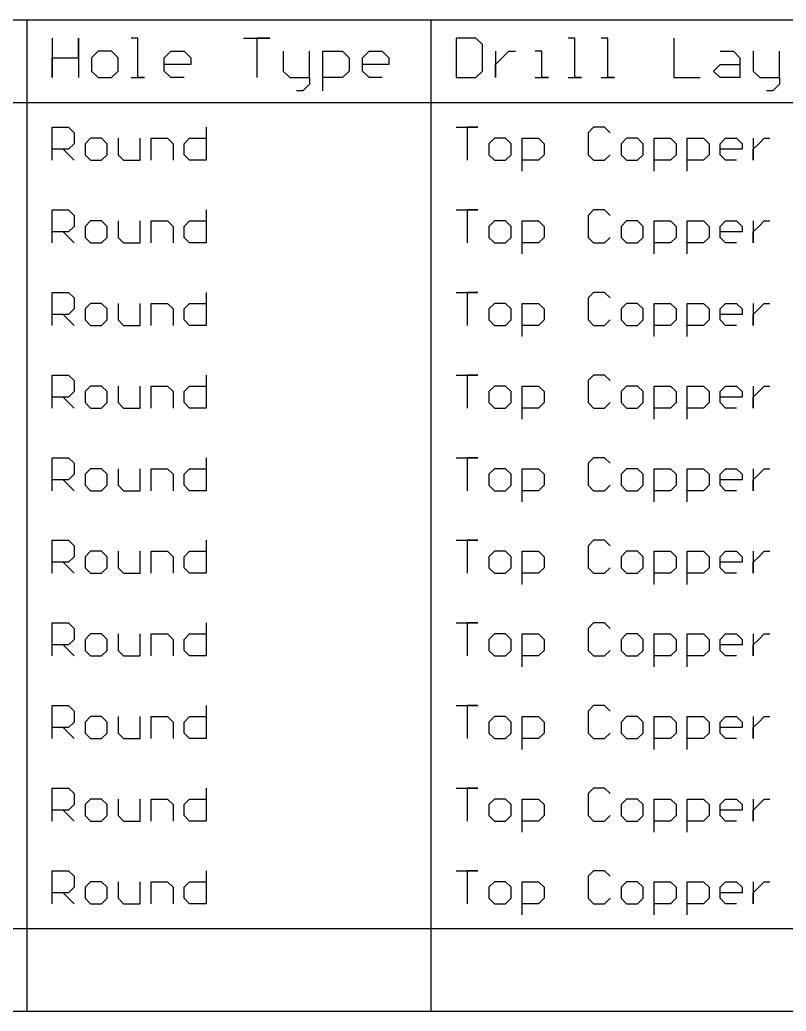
# Model space of a CAD drawing. Header units: millimetres. Extents: x 7.3 to 18.4, y 2.4 to 9.4.
# Drawn here: x 10.105 to 11.497, y 7.647 to 9.447 of the extents above; entities that cross this region are included whole.
import ezdxf

# ---------------------------------------------------------------- set-up
doc = ezdxf.new("R2010")
doc.units = ezdxf.units.MM
doc.header["$MEASUREMENT"] = 0
doc.layers.add('DrillDrawing', color=1, linetype='Continuous')

msp = doc.modelspace()

# ---------------------------------------------------------------- linework, layer by layer
at = {"layer": 'DrillDrawing'}
for p, q in [((7.3225, 9.4475), (18.3834, 9.4475)), ((10.1188, 7.6475), (10.1188, 9.4475)), ((10.8526, 7.6475), (10.8526, 9.4475)), ((10.1638, 9.4145), (10.1638, 9.3425)), ((10.2117, 9.3785), (10.2117, 9.4145)), ((10.2117, 9.4145), (10.2117, 9.3425)), ((10.3197, 9.4145), (10.3077, 9.4145)), ((10.3197, 9.3425), (10.3197, 9.4145)), ((10.5116, 9.4145), (10.5596, 9.4145)), ((10.5596, 9.4145), (10.5356, 9.4145)), ((10.5356, 9.4145), (10.5356, 9.3425)), ((10.8976, 9.4145), (10.8976, 9.3425)), ((10.9336, 9.4145), (10.8976, 9.4145)), ((10.9455, 9.4025), (10.9336, 9.4145)), ((11.1135, 9.4145), (11.1015, 9.4145)), ((11.1135, 9.3425), (11.1135, 9.4145)), ((11.1735, 9.4145), (11.1615, 9.4145)), ((11.1735, 9.3425), (11.1735, 9.4145)), ((11.2934, 9.4145), (11.2934, 9.3425)), ((10.9455, 9.3545), (10.9455, 9.4025)), ((10.1638, 9.3425), (10.1638, 9.3785)), ((10.1638, 9.3785), (10.2117, 9.3785)), ((10.2477, 9.3905), (10.2357, 9.3785)), ((10.2357, 9.3785), (10.2357, 9.3545)), ((10.2717, 9.3905), (10.2477, 9.3905)), ((10.2837, 9.3785), (10.2717, 9.3905)), ((10.2837, 9.3545), (10.2837, 9.3785)), ((10.3677, 9.3785), (10.3797, 9.3905)), ((10.3677, 9.3545), (10.3677, 9.3785)), ((10.3797, 9.3905), (10.4037, 9.3905)), ((10.4037, 9.3905), (10.4157, 9.3785)), ((10.4157, 9.3785), (10.4157, 9.3665)), ((10.5836, 9.3905), (10.5836, 9.3545)), ((10.6316, 9.3425), (10.6316, 9.3905)), ((10.6556, 9.3185), (10.6556, 9.3905)), ((10.6556, 9.3905), (10.6916, 9.3905)), ((10.6916, 9.3905), (10.7036, 9.3785)), ((10.7036, 9.3785), (10.7036, 9.3545)), ((10.7276, 9.3785), (10.7396, 9.3905)), ((10.7276, 9.3545), (10.7276, 9.3785)), ((10.7396, 9.3905), (10.7636, 9.3905)), ((10.7636, 9.3905), (10.7756, 9.3785)), ((10.7756, 9.3785), (10.7756, 9.3665)), ((10.9695, 9.3905), (10.9695, 9.3425)), ((10.9695, 9.3665), (10.9815, 9.3785)), ((10.9815, 9.3785), (10.9935, 9.3905)), ((10.9935, 9.3905), (11.0055, 9.3905)), ((11.0535, 9.3905), (11.0415, 9.3905)), ((11.0535, 9.3425), (11.0535, 9.3905)), ((11.3774, 9.3905), (11.4014, 9.3905)), ((11.4014, 9.3905), (11.4134, 9.3785)), ((11.4134, 9.3785), (11.4134, 9.3425)), ((11.4374, 9.3905), (11.4374, 9.3545)), ((11.4854, 9.3425), (11.4854, 9.3905)), ((10.4157, 9.3665), (10.3677, 9.3665)), ((10.7756, 9.3665), (10.7276, 9.3665)), ((10.9695, 9.3425), (10.9695, 9.3665)), ((11.3654, 9.3545), (11.3774, 9.3665)), ((11.3774, 9.3665), (11.4134, 9.3665)), ((10.2357, 9.3545), (10.2477, 9.3425)), ((10.2477, 9.3425), (10.2717, 9.3425)), ((10.2717, 9.3425), (10.2837, 9.3545)), ((10.3077, 9.3425), (10.3317, 9.3425)), ((10.3317, 9.3425), (10.3197, 9.3425)), ((10.3797, 9.3425), (10.3677, 9.3545)), ((10.4037, 9.3425), (10.3797, 9.3425)), ((10.5836, 9.3545), (10.5956, 9.3425)), ((10.5956, 9.3425), (10.6316, 9.3425)), ((10.6316, 9.3425), (10.6316, 9.3305)), ((10.6916, 9.3425), (10.6556, 9.3425)), ((10.7036, 9.3545), (10.6916, 9.3425)), ((10.7396, 9.3425), (10.7276, 9.3545)), ((10.7636, 9.3425), (10.7396, 9.3425)), ((10.8976, 9.3425), (10.9336, 9.3425)), ((10.9336, 9.3425), (10.9455, 9.3545)), ((11.0415, 9.3425), (11.0655, 9.3425)), ((11.0655, 9.3425), (11.0535, 9.3425)), ((11.1015, 9.3425), (11.1255, 9.3425)), ((11.1255, 9.3425), (11.1135, 9.3425)), ((11.1615, 9.3425), (11.1855, 9.3425)), ((11.1855, 9.3425), (11.1735, 9.3425)), ((11.2934, 9.3425), (11.3414, 9.3425)), ((11.3774, 9.3425), (11.3654, 9.3545)), ((11.4134, 9.3425), (11.3774, 9.3425)), ((11.4374, 9.3545), (11.4494, 9.3425)), ((11.4494, 9.3425), (11.4854, 9.3425)), ((11.4854, 9.3425), (11.4854, 9.3305)), ((10.6316, 9.3305), (10.6196, 9.3185)), ((11.4854, 9.3305), (11.4734, 9.3185)), ((10.6196, 9.3185), (10.6076, 9.3185)), ((11.4734, 9.3185), (11.4614, 9.3185)), ((7.3225, 9.2975), (18.3834, 9.2975)), ((10.1638, 9.1925), (10.1638, 9.2525)), ((10.1638, 9.2525), (10.1937, 9.2525)), ((10.1937, 9.2525), (10.2037, 9.2425)), ((10.4437, 9.2525), (10.4437, 9.1925)), ((10.8976, 9.2525), (10.9375, 9.2525)), ((10.9375, 9.2525), (10.9176, 9.2525)), ((10.9176, 9.2525), (10.9176, 9.1925)), ((11.1475, 9.2525), (11.1375, 9.2425)), ((11.1675, 9.2525), (11.1475, 9.2525)), ((11.1775, 9.2425), (11.1675, 9.2525)), ((10.2037, 9.2425), (10.2037, 9.2225)), ((11.1375, 9.2425), (11.1375, 9.2025)), ((10.2037, 9.2225), (10.1937, 9.2125)), ((10.2337, 9.2325), (10.2237, 9.2225)), ((10.2237, 9.2225), (10.2237, 9.2025)), ((10.2537, 9.2325), (10.2337, 9.2325)), ((10.2637, 9.2225), (10.2537, 9.2325)), ((10.2637, 9.2025), (10.2637, 9.2225)), ((10.2837, 9.2325), (10.2837, 9.2025)), ((10.3237, 9.1925), (10.3237, 9.2325)), ((10.3437, 9.1925), (10.3437, 9.2325)), ((10.3437, 9.2325), (10.3737, 9.2325)), ((10.3737, 9.2325), (10.3837, 9.2225)), ((10.3837, 9.2225), (10.3837, 9.1925)), ((10.4037, 9.2225), (10.4137, 9.2325)), ((10.4037, 9.2025), (10.4037, 9.2225)), ((10.4137, 9.2325), (10.4437, 9.2325)), ((10.9675, 9.2325), (10.9575, 9.2225)), ((10.9575, 9.2225), (10.9575, 9.2025)), ((10.9875, 9.2325), (10.9675, 9.2325)), ((10.9975, 9.2225), (10.9875, 9.2325)), ((10.9975, 9.2025), (10.9975, 9.2225)), ((11.0175, 9.1725), (11.0175, 9.2325)), ((11.0175, 9.2325), (11.0475, 9.2325)), ((11.0475, 9.2325), (11.0575, 9.2225)), ((11.0575, 9.2225), (11.0575, 9.2025)), ((11.2075, 9.2325), (11.1975, 9.2225)), ((11.1975, 9.2225), (11.1975, 9.2025)), ((11.2275, 9.2325), (11.2075, 9.2325)), ((11.2375, 9.2225), (11.2275, 9.2325)), ((11.2375, 9.2025), (11.2375, 9.2225)), ((11.2574, 9.1725), (11.2574, 9.2325)), ((11.2574, 9.2325), (11.2874, 9.2325)), ((11.2874, 9.2325), (11.2974, 9.2225)), ((11.2974, 9.2225), (11.2974, 9.2025)), ((11.3174, 9.1725), (11.3174, 9.2325)), ((11.3174, 9.2325), (11.3474, 9.2325)), ((11.3474, 9.2325), (11.3574, 9.2225)), ((11.3574, 9.2225), (11.3574, 9.2025)), ((11.3774, 9.2225), (11.3874, 9.2325)), ((11.3774, 9.2025), (11.3774, 9.2225)), ((11.3874, 9.2325), (11.4074, 9.2325)), ((11.4074, 9.2325), (11.4174, 9.2225)), ((11.4174, 9.2225), (11.4174, 9.2125)), ((11.4374, 9.2325), (11.4374, 9.1925)), ((11.4374, 9.2125), (11.4474, 9.2225)), ((11.4474, 9.2225), (11.4574, 9.2325)), ((11.4574, 9.2325), (11.4674, 9.2325)), ((10.1937, 9.2125), (10.1638, 9.2125)), ((10.1838, 9.2125), (10.2037, 9.1925)), ((10.2237, 9.2025), (10.2337, 9.1925)), ((10.2537, 9.1925), (10.2637, 9.2025)), ((10.2837, 9.2025), (10.2937, 9.1925)), ((10.4137, 9.1925), (10.4037, 9.2025)), ((10.9575, 9.2025), (10.9675, 9.1925)), ((10.9875, 9.1925), (10.9975, 9.2025)), ((11.0575, 9.2025), (11.0475, 9.1925)), ((11.1375, 9.2025), (11.1475, 9.1925)), ((11.1675, 9.1925), (11.1775, 9.2025)), ((11.1975, 9.2025), (11.2075, 9.1925)), ((11.2275, 9.1925), (11.2375, 9.2025)), ((11.2974, 9.2025), (11.2874, 9.1925)), ((11.3574, 9.2025), (11.3474, 9.1925)), ((11.4174, 9.2125), (11.3774, 9.2125)), ((11.3874, 9.1925), (11.3774, 9.2025)), ((11.4374, 9.1925), (11.4374, 9.2125)), ((10.2337, 9.1925), (10.2537, 9.1925)), ((10.2937, 9.1925), (10.3237, 9.1925)), ((10.4437, 9.1925), (10.4137, 9.1925)), ((10.9675, 9.1925), (10.9875, 9.1925)), ((11.0475, 9.1925), (11.0175, 9.1925)), ((11.1475, 9.1925), (11.1675, 9.1925)), ((11.2075, 9.1925), (11.2275, 9.1925)), ((11.2874, 9.1925), (11.2574, 9.1925)), ((11.3474, 9.1925), (11.3174, 9.1925)), ((11.4074, 9.1925), (11.3874, 9.1925)), ((10.1638, 9.0425), (10.1638, 9.1025)), ((10.1638, 9.1025), (10.1937, 9.1025)), ((10.1937, 9.1025), (10.2037, 9.0925)), ((10.2037, 9.0925), (10.2037, 9.0725)), ((10.4437, 9.1025), (10.4437, 9.0425)), ((10.8976, 9.1025), (10.9375, 9.1025)), ((10.9375, 9.1025), (10.9176, 9.1025)), ((10.9176, 9.1025), (10.9176, 9.0425)), ((11.1475, 9.1025), (11.1375, 9.0925)), ((11.1375, 9.0925), (11.1375, 9.0525)), ((11.1675, 9.1025), (11.1475, 9.1025)), ((11.1775, 9.0925), (11.1675, 9.1025)), ((10.2037, 9.0725), (10.1937, 9.0625)), ((10.2337, 9.0825), (10.2237, 9.0725)), ((10.2237, 9.0725), (10.2237, 9.0525)), ((10.2537, 9.0825), (10.2337, 9.0825)), ((10.2637, 9.0725), (10.2537, 9.0825)), ((10.2637, 9.0525), (10.2637, 9.0725)), ((10.2837, 9.0825), (10.2837, 9.0525)), ((10.3237, 9.0425), (10.3237, 9.0825)), ((10.3437, 9.0425), (10.3437, 9.0825)), ((10.3437, 9.0825), (10.3737, 9.0825)), ((10.3737, 9.0825), (10.3837, 9.0725)), ((10.3837, 9.0725), (10.3837, 9.0425)), ((10.4037, 9.0725), (10.4137, 9.0825)), ((10.4037, 9.0525), (10.4037, 9.0725)), ((10.4137, 9.0825), (10.4437, 9.0825)), ((10.9675, 9.0825), (10.9575, 9.0725)), ((10.9575, 9.0725), (10.9575, 9.0525)), ((10.9875, 9.0825), (10.9675, 9.0825)), ((10.9975, 9.0725), (10.9875, 9.0825)), ((10.9975, 9.0525), (10.9975, 9.0725)), ((11.0175, 9.0225), (11.0175, 9.0825)), ((11.0175, 9.0825), (11.0475, 9.0825)), ((11.0475, 9.0825), (11.0575, 9.0725)), ((11.0575, 9.0725), (11.0575, 9.0525)), ((11.2075, 9.0825), (11.1975, 9.0725)), ((11.1975, 9.0725), (11.1975, 9.0525)), ((11.2275, 9.0825), (11.2075, 9.0825)), ((11.2375, 9.0725), (11.2275, 9.0825)), ((11.2375, 9.0525), (11.2375, 9.0725)), ((11.2574, 9.0225), (11.2574, 9.0825)), ((11.2574, 9.0825), (11.2874, 9.0825)), ((11.2874, 9.0825), (11.2974, 9.0725)), ((11.2974, 9.0725), (11.2974, 9.0525)), ((11.3174, 9.0225), (11.3174, 9.0825)), ((11.3174, 9.0825), (11.3474, 9.0825)), ((11.3474, 9.0825), (11.3574, 9.0725)), ((11.3574, 9.0725), (11.3574, 9.0525)), ((11.3774, 9.0725), (11.3874, 9.0825)), ((11.3774, 9.0525), (11.3774, 9.0725)), ((11.3874, 9.0825), (11.4074, 9.0825)), ((11.4074, 9.0825), (11.4174, 9.0725)), ((11.4174, 9.0725), (11.4174, 9.0625)), ((11.4374, 9.0825), (11.4374, 9.0425)), ((11.4374, 9.0625), (11.4474, 9.0725)), ((11.4474, 9.0725), (11.4574, 9.0825)), ((11.4574, 9.0825), (11.4674, 9.0825)), ((10.1937, 9.0625), (10.1638, 9.0625)), ((10.1838, 9.0625), (10.2037, 9.0425)), ((11.4174, 9.0625), (11.3774, 9.0625)), ((11.4374, 9.0425), (11.4374, 9.0625)), ((10.2237, 9.0525), (10.2337, 9.0425)), ((10.2337, 9.0425), (10.2537, 9.0425)), ((10.2537, 9.0425), (10.2637, 9.0525)), ((10.2837, 9.0525), (10.2937, 9.0425)), ((10.2937, 9.0425), (10.3237, 9.0425)), ((10.4137, 9.0425), (10.4037, 9.0525)), ((10.4437, 9.0425), (10.4137, 9.0425)), ((10.9575, 9.0525), (10.9675, 9.0425)), ((10.9675, 9.0425), (10.9875, 9.0425)), ((10.9875, 9.0425), (10.9975, 9.0525)), ((11.0475, 9.0425), (11.0175, 9.0425)), ((11.0575, 9.0525), (11.0475, 9.0425)), ((11.1375, 9.0525), (11.1475, 9.0425)), ((11.1475, 9.0425), (11.1675, 9.0425)), ((11.1675, 9.0425), (11.1775, 9.0525)), ((11.1975, 9.0525), (11.2075, 9.0425)), ((11.2075, 9.0425), (11.2275, 9.0425)), ((11.2275, 9.0425), (11.2375, 9.0525)), ((11.2874, 9.0425), (11.2574, 9.0425)), ((11.2974, 9.0525), (11.2874, 9.0425)), ((11.3474, 9.0425), (11.3174, 9.0425)), ((11.3574, 9.0525), (11.3474, 9.0425)), ((11.3874, 9.0425), (11.3774, 9.0525)), ((11.4074, 9.0425), (11.3874, 9.0425)), ((10.1638, 8.8925), (10.1638, 8.9525)), ((10.1638, 8.9525), (10.1937, 8.9525)), ((10.1937, 8.9525), (10.2037, 8.9425)), ((10.4437, 8.9525), (10.4437, 8.8925)), ((10.8976, 8.9525), (10.9375, 8.9525)), ((10.9375, 8.9525), (10.9176, 8.9525)), ((10.9176, 8.9525), (10.9176, 8.8925)), ((11.1475, 8.9525), (11.1375, 8.9425)), ((11.1675, 8.9525), (11.1475, 8.9525)), ((11.1775, 8.9425), (11.1675, 8.9525)), ((10.2037, 8.9425), (10.2037, 8.9225)), ((10.2337, 8.9325), (10.2237, 8.9225)), ((10.2537, 8.9325), (10.2337, 8.9325)), ((10.2637, 8.9225), (10.2537, 8.9325)), ((10.2837, 8.9325), (10.2837, 8.9025)), ((10.3237, 8.8925), (10.3237, 8.9325)), ((10.3437, 8.8925), (10.3437, 8.9325)), ((10.3437, 8.9325), (10.3737, 8.9325)), ((10.3737, 8.9325), (10.3837, 8.9225)), ((10.4037, 8.9225), (10.4137, 8.9325)), ((10.4137, 8.9325), (10.4437, 8.9325)), ((10.9675, 8.9325), (10.9575, 8.9225)), ((10.9875, 8.9325), (10.9675, 8.9325)), ((10.9975, 8.9225), (10.9875, 8.9325)), ((11.0175, 8.8725), (11.0175, 8.9325)), ((11.0175, 8.9325), (11.0475, 8.9325)), ((11.0475, 8.9325), (11.0575, 8.9225)), ((11.1375, 8.9425), (11.1375, 8.9025)), ((11.2075, 8.9325), (11.1975, 8.9225)), ((11.2275, 8.9325), (11.2075, 8.9325)), ((11.2375, 8.9225), (11.2275, 8.9325)), ((11.2574, 8.8725), (11.2574, 8.9325)), ((11.2574, 8.9325), (11.2874, 8.9325)), ((11.2874, 8.9325), (11.2974, 8.9225)), ((11.3174, 8.8725), (11.3174, 8.9325)), ((11.3174, 8.9325), (11.3474, 8.9325)), ((11.3474, 8.9325), (11.3574, 8.9225)), ((11.3774, 8.9225), (11.3874, 8.9325)), ((11.3874, 8.9325), (11.4074, 8.9325)), ((11.4074, 8.9325), (11.4174, 8.9225)), ((11.4374, 8.9325), (11.4374, 8.8925)), ((11.4474, 8.9225), (11.4574, 8.9325)), ((11.4574, 8.9325), (11.4674, 8.9325)), ((10.1937, 8.9125), (10.1638, 8.9125)), ((10.1838, 8.9125), (10.2037, 8.8925)), ((10.2037, 8.9225), (10.1937, 8.9125)), ((10.2237, 8.9225), (10.2237, 8.9025)), ((10.2637, 8.9025), (10.2637, 8.9225)), ((10.3837, 8.9225), (10.3837, 8.8925)), ((10.4037, 8.9025), (10.4037, 8.9225)), ((10.9575, 8.9225), (10.9575, 8.9025)), ((10.9975, 8.9025), (10.9975, 8.9225)), ((11.0575, 8.9225), (11.0575, 8.9025)), ((11.1975, 8.9225), (11.1975, 8.9025)), ((11.2375, 8.9025), (11.2375, 8.9225)), ((11.2974, 8.9225), (11.2974, 8.9025)), ((11.3574, 8.9225), (11.3574, 8.9025)), ((11.3774, 8.9025), (11.3774, 8.9225)), ((11.4174, 8.9125), (11.3774, 8.9125)), ((11.4174, 8.9225), (11.4174, 8.9125)), ((11.4374, 8.9125), (11.4474, 8.9225)), ((11.4374, 8.8925), (11.4374, 8.9125)), ((10.2237, 8.9025), (10.2337, 8.8925)), ((10.2337, 8.8925), (10.2537, 8.8925)), ((10.2537, 8.8925), (10.2637, 8.9025)), ((10.2837, 8.9025), (10.2937, 8.8925)), ((10.2937, 8.8925), (10.3237, 8.8925)), ((10.4137, 8.8925), (10.4037, 8.9025)), ((10.4437, 8.8925), (10.4137, 8.8925)), ((10.9575, 8.9025), (10.9675, 8.8925)), ((10.9675, 8.8925), (10.9875, 8.8925)), ((10.9875, 8.8925), (10.9975, 8.9025)), ((11.0475, 8.8925), (11.0175, 8.8925)), ((11.0575, 8.9025), (11.0475, 8.8925)), ((11.1375, 8.9025), (11.1475, 8.8925)), ((11.1475, 8.8925), (11.1675, 8.8925)), ((11.1675, 8.8925), (11.1775, 8.9025)), ((11.1975, 8.9025), (11.2075, 8.8925)), ((11.2075, 8.8925), (11.2275, 8.8925)), ((11.2275, 8.8925), (11.2375, 8.9025)), ((11.2874, 8.8925), (11.2574, 8.8925)), ((11.2974, 8.9025), (11.2874, 8.8925)), ((11.3474, 8.8925), (11.3174, 8.8925)), ((11.3574, 8.9025), (11.3474, 8.8925)), ((11.3874, 8.8925), (11.3774, 8.9025)), ((11.4074, 8.8925), (11.3874, 8.8925)), ((10.1638, 8.7425), (10.1638, 8.8025)), ((10.1638, 8.8025), (10.1937, 8.8025)), ((10.1937, 8.8025), (10.2037, 8.7925)), ((10.4437, 8.8025), (10.4437, 8.7425)), ((10.8976, 8.8025), (10.9375, 8.8025)), ((10.9375, 8.8025), (10.9176, 8.8025)), ((10.9176, 8.8025), (10.9176, 8.7425)), ((11.1475, 8.8025), (11.1375, 8.7925)), ((11.1675, 8.8025), (11.1475, 8.8025)), ((11.1775, 8.7925), (11.1675, 8.8025)), ((10.2037, 8.7925), (10.2037, 8.7725)), ((11.1375, 8.7925), (11.1375, 8.7525)), ((10.2037, 8.7725), (10.1937, 8.7625)), ((10.2337, 8.7825), (10.2237, 8.7725)), ((10.2237, 8.7725), (10.2237, 8.7525)), ((10.2537, 8.7825), (10.2337, 8.7825)), ((10.2637, 8.7725), (10.2537, 8.7825)), ((10.2637, 8.7525), (10.2637, 8.7725)), ((10.2837, 8.7825), (10.2837, 8.7525)), ((10.3237, 8.7425), (10.3237, 8.7825)), ((10.3437, 8.7425), (10.3437, 8.7825)), ((10.3437, 8.7825), (10.3737, 8.7825)), ((10.3737, 8.7825), (10.3837, 8.7725)), ((10.3837, 8.7725), (10.3837, 8.7425)), ((10.4037, 8.7725), (10.4137, 8.7825)), ((10.4037, 8.7525), (10.4037, 8.7725)), ((10.4137, 8.7825), (10.4437, 8.7825)), ((10.9675, 8.7825), (10.9575, 8.7725)), ((10.9575, 8.7725), (10.9575, 8.7525)), ((10.9875, 8.7825), (10.9675, 8.7825)), ((10.9975, 8.7725), (10.9875, 8.7825)), ((10.9975, 8.7525), (10.9975, 8.7725)), ((11.0175, 8.7225), (11.0175, 8.7825)), ((11.0175, 8.7825), (11.0475, 8.7825)), ((11.0475, 8.7825), (11.0575, 8.7725)), ((11.0575, 8.7725), (11.0575, 8.7525)), ((11.2075, 8.7825), (11.1975, 8.7725)), ((11.1975, 8.7725), (11.1975, 8.7525)), ((11.2275, 8.7825), (11.2075, 8.7825)), ((11.2375, 8.7725), (11.2275, 8.7825)), ((11.2375, 8.7525), (11.2375, 8.7725)), ((11.2574, 8.7225), (11.2574, 8.7825)), ((11.2574, 8.7825), (11.2874, 8.7825)), ((11.2874, 8.7825), (11.2974, 8.7725)), ((11.2974, 8.7725), (11.2974, 8.7525)), ((11.3174, 8.7225), (11.3174, 8.7825)), ((11.3174, 8.7825), (11.3474, 8.7825)), ((11.3474, 8.7825), (11.3574, 8.7725)), ((11.3574, 8.7725), (11.3574, 8.7525)), ((11.3774, 8.7725), (11.3874, 8.7825)), ((11.3774, 8.7525), (11.3774, 8.7725)), ((11.3874, 8.7825), (11.4074, 8.7825)), ((11.4074, 8.7825), (11.4174, 8.7725)), ((11.4174, 8.7725), (11.4174, 8.7625)), ((11.4374, 8.7825), (11.4374, 8.7425)), ((11.4374, 8.7625), (11.4474, 8.7725)), ((11.4474, 8.7725), (11.4574, 8.7825)), ((11.4574, 8.7825), (11.4674, 8.7825)), ((10.1937, 8.7625), (10.1638, 8.7625)), ((10.1838, 8.7625), (10.2037, 8.7425)), ((10.2237, 8.7525), (10.2337, 8.7425)), ((10.2537, 8.7425), (10.2637, 8.7525)), ((10.2837, 8.7525), (10.2937, 8.7425)), ((10.4137, 8.7425), (10.4037, 8.7525)), ((10.9575, 8.7525), (10.9675, 8.7425)), ((10.9875, 8.7425), (10.9975, 8.7525)), ((11.0575, 8.7525), (11.0475, 8.7425)), ((11.1375, 8.7525), (11.1475, 8.7425)), ((11.1675, 8.7425), (11.1775, 8.7525)), ((11.1975, 8.7525), (11.2075, 8.7425)), ((11.2275, 8.7425), (11.2375, 8.7525)), ((11.2974, 8.7525), (11.2874, 8.7425)), ((11.3574, 8.7525), (11.3474, 8.7425)), ((11.4174, 8.7625), (11.3774, 8.7625)), ((11.3874, 8.7425), (11.3774, 8.7525)), ((11.4374, 8.7425), (11.4374, 8.7625)), ((10.2337, 8.7425), (10.2537, 8.7425)), ((10.2937, 8.7425), (10.3237, 8.7425)), ((10.4437, 8.7425), (10.4137, 8.7425)), ((10.9675, 8.7425), (10.9875, 8.7425)), ((11.0475, 8.7425), (11.0175, 8.7425)), ((11.1475, 8.7425), (11.1675, 8.7425)), ((11.2075, 8.7425), (11.2275, 8.7425)), ((11.2874, 8.7425), (11.2574, 8.7425)), ((11.3474, 8.7425), (11.3174, 8.7425)), ((11.4074, 8.7425), (11.3874, 8.7425)), ((10.1638, 8.5925), (10.1638, 8.6525)), ((10.1638, 8.6525), (10.1937, 8.6525)), ((10.1937, 8.6525), (10.2037, 8.6425)), ((10.2037, 8.6425), (10.2037, 8.6225)), ((10.4437, 8.6525), (10.4437, 8.5925)), ((10.8976, 8.6525), (10.9375, 8.6525)), ((10.9375, 8.6525), (10.9176, 8.6525)), ((10.9176, 8.6525), (10.9176, 8.5925)), ((11.1475, 8.6525), (11.1375, 8.6425)), ((11.1375, 8.6425), (11.1375, 8.6025)), ((11.1675, 8.6525), (11.1475, 8.6525)), ((11.1775, 8.6425), (11.1675, 8.6525)), ((10.2037, 8.6225), (10.1937, 8.6125)), ((10.2337, 8.6325), (10.2237, 8.6225)), ((10.2237, 8.6225), (10.2237, 8.6025)), ((10.2537, 8.6325), (10.2337, 8.6325)), ((10.2637, 8.6225), (10.2537, 8.6325)), ((10.2637, 8.6025), (10.2637, 8.6225)), ((10.2837, 8.6325), (10.2837, 8.6025)), ((10.3237, 8.5925), (10.3237, 8.6325)), ((10.3437, 8.5925), (10.3437, 8.6325)), ((10.3437, 8.6325), (10.3737, 8.6325)), ((10.3737, 8.6325), (10.3837, 8.6225)), ((10.3837, 8.6225), (10.3837, 8.5925)), ((10.4037, 8.6225), (10.4137, 8.6325)), ((10.4037, 8.6025), (10.4037, 8.6225)), ((10.4137, 8.6325), (10.4437, 8.6325)), ((10.9675, 8.6325), (10.9575, 8.6225)), ((10.9575, 8.6225), (10.9575, 8.6025)), ((10.9875, 8.6325), (10.9675, 8.6325)), ((10.9975, 8.6225), (10.9875, 8.6325)), ((10.9975, 8.6025), (10.9975, 8.6225)), ((11.0175, 8.5725), (11.0175, 8.6325)), ((11.0175, 8.6325), (11.0475, 8.6325)), ((11.0475, 8.6325), (11.0575, 8.6225)), ((11.0575, 8.6225), (11.0575, 8.6025)), ((11.2075, 8.6325), (11.1975, 8.6225)), ((11.1975, 8.6225), (11.1975, 8.6025)), ((11.2275, 8.6325), (11.2075, 8.6325)), ((11.2375, 8.6225), (11.2275, 8.6325)), ((11.2375, 8.6025), (11.2375, 8.6225)), ((11.2574, 8.5725), (11.2574, 8.6325)), ((11.2574, 8.6325), (11.2874, 8.6325)), ((11.2874, 8.6325), (11.2974, 8.6225)), ((11.2974, 8.6225), (11.2974, 8.6025)), ((11.3174, 8.5725), (11.3174, 8.6325)), ((11.3174, 8.6325), (11.3474, 8.6325)), ((11.3474, 8.6325), (11.3574, 8.6225)), ((11.3574, 8.6225), (11.3574, 8.6025)), ((11.3774, 8.6225), (11.3874, 8.6325)), ((11.3774, 8.6025), (11.3774, 8.6225)), ((11.3874, 8.6325), (11.4074, 8.6325)), ((11.4074, 8.6325), (11.4174, 8.6225)), ((11.4174, 8.6225), (11.4174, 8.6125)), ((11.4374, 8.6325), (11.4374, 8.5925)), ((11.4374, 8.6125), (11.4474, 8.6225)), ((11.4474, 8.6225), (11.4574, 8.6325)), ((11.4574, 8.6325), (11.4674, 8.6325)), ((10.1937, 8.6125), (10.1638, 8.6125)), ((10.1838, 8.6125), (10.2037, 8.5925)), ((11.4174, 8.6125), (11.3774, 8.6125)), ((11.4374, 8.5925), (11.4374, 8.6125)), ((10.2237, 8.6025), (10.2337, 8.5925)), ((10.2337, 8.5925), (10.2537, 8.5925)), ((10.2537, 8.5925), (10.2637, 8.6025)), ((10.2837, 8.6025), (10.2937, 8.5925)), ((10.2937, 8.5925), (10.3237, 8.5925)), ((10.4137, 8.5925), (10.4037, 8.6025)), ((10.4437, 8.5925), (10.4137, 8.5925)), ((10.9575, 8.6025), (10.9675, 8.5925)), ((10.9675, 8.5925), (10.9875, 8.5925)), ((10.9875, 8.5925), (10.9975, 8.6025)), ((11.0475, 8.5925), (11.0175, 8.5925)), ((11.0575, 8.6025), (11.0475, 8.5925)), ((11.1375, 8.6025), (11.1475, 8.5925)), ((11.1475, 8.5925), (11.1675, 8.5925)), ((11.1675, 8.5925), (11.1775, 8.6025)), ((11.1975, 8.6025), (11.2075, 8.5925)), ((11.2075, 8.5925), (11.2275, 8.5925)), ((11.2275, 8.5925), (11.2375, 8.6025)), ((11.2874, 8.5925), (11.2574, 8.5925)), ((11.2974, 8.6025), (11.2874, 8.5925)), ((11.3474, 8.5925), (11.3174, 8.5925)), ((11.3574, 8.6025), (11.3474, 8.5925)), ((11.3874, 8.5925), (11.3774, 8.6025)), ((11.4074, 8.5925), (11.3874, 8.5925)), ((10.1638, 8.4425), (10.1638, 8.5025)), ((10.1638, 8.5025), (10.1937, 8.5025)), ((10.1937, 8.5025), (10.2037, 8.4925)), ((10.4437, 8.5025), (10.4437, 8.4425)), ((10.8976, 8.5025), (10.9375, 8.5025)), ((10.9375, 8.5025), (10.9176, 8.5025)), ((10.9176, 8.5025), (10.9176, 8.4425)), ((11.1475, 8.5025), (11.1375, 8.4925)), ((11.1675, 8.5025), (11.1475, 8.5025)), ((11.1775, 8.4925), (11.1675, 8.5025)), ((10.2037, 8.4925), (10.2037, 8.4725)), ((10.2337, 8.4825), (10.2237, 8.4725)), ((10.2537, 8.4825), (10.2337, 8.4825)), ((10.2637, 8.4725), (10.2537, 8.4825)), ((10.2837, 8.4825), (10.2837, 8.4525)), ((10.3237, 8.4425), (10.3237, 8.4825)), ((10.3437, 8.4425), (10.3437, 8.4825)), ((10.3437, 8.4825), (10.3737, 8.4825)), ((10.3737, 8.4825), (10.3837, 8.4725)), ((10.4037, 8.4725), (10.4137, 8.4825)), ((10.4137, 8.4825), (10.4437, 8.4825)), ((10.9675, 8.4825), (10.9575, 8.4725)), ((10.9875, 8.4825), (10.9675, 8.4825)), ((10.9975, 8.4725), (10.9875, 8.4825)), ((11.0175, 8.4225), (11.0175, 8.4825)), ((11.0175, 8.4825), (11.0475, 8.4825)), ((11.0475, 8.4825), (11.0575, 8.4725)), ((11.1375, 8.4925), (11.1375, 8.4525)), ((11.2075, 8.4825), (11.1975, 8.4725)), ((11.2275, 8.4825), (11.2075, 8.4825)), ((11.2375, 8.4725), (11.2275, 8.4825)), ((11.2574, 8.4225), (11.2574, 8.4825)), ((11.2574, 8.4825), (11.2874, 8.4825)), ((11.2874, 8.4825), (11.2974, 8.4725)), ((11.3174, 8.4225), (11.3174, 8.4825)), ((11.3174, 8.4825), (11.3474, 8.4825)), ((11.3474, 8.4825), (11.3574, 8.4725)), ((11.3774, 8.4725), (11.3874, 8.4825)), ((11.3874, 8.4825), (11.4074, 8.4825)), ((11.4074, 8.4825), (11.4174, 8.4725)), ((11.4374, 8.4825), (11.4374, 8.4425)), ((11.4474, 8.4725), (11.4574, 8.4825)), ((11.4574, 8.4825), (11.4674, 8.4825)), ((10.1937, 8.4625), (10.1638, 8.4625)), ((10.1838, 8.4625), (10.2037, 8.4425)), ((10.2037, 8.4725), (10.1937, 8.4625)), ((10.2237, 8.4725), (10.2237, 8.4525)), ((10.2637, 8.4525), (10.2637, 8.4725)), ((10.3837, 8.4725), (10.3837, 8.4425)), ((10.4037, 8.4525), (10.4037, 8.4725)), ((10.9575, 8.4725), (10.9575, 8.4525)), ((10.9975, 8.4525), (10.9975, 8.4725)), ((11.0575, 8.4725), (11.0575, 8.4525)), ((11.1975, 8.4725), (11.1975, 8.4525)), ((11.2375, 8.4525), (11.2375, 8.4725)), ((11.2974, 8.4725), (11.2974, 8.4525)), ((11.3574, 8.4725), (11.3574, 8.4525)), ((11.3774, 8.4525), (11.3774, 8.4725)), ((11.4174, 8.4625), (11.3774, 8.4625)), ((11.4174, 8.4725), (11.4174, 8.4625)), ((11.4374, 8.4625), (11.4474, 8.4725)), ((11.4374, 8.4425), (11.4374, 8.4625)), ((10.2237, 8.4525), (10.2337, 8.4425)), ((10.2337, 8.4425), (10.2537, 8.4425)), ((10.2537, 8.4425), (10.2637, 8.4525)), ((10.2837, 8.4525), (10.2937, 8.4425)), ((10.2937, 8.4425), (10.3237, 8.4425)), ((10.4137, 8.4425), (10.4037, 8.4525)), ((10.4437, 8.4425), (10.4137, 8.4425)), ((10.9575, 8.4525), (10.9675, 8.4425)), ((10.9675, 8.4425), (10.9875, 8.4425)), ((10.9875, 8.4425), (10.9975, 8.4525)), ((11.0475, 8.4425), (11.0175, 8.4425)), ((11.0575, 8.4525), (11.0475, 8.4425)), ((11.1375, 8.4525), (11.1475, 8.4425)), ((11.1475, 8.4425), (11.1675, 8.4425)), ((11.1675, 8.4425), (11.1775, 8.4525)), ((11.1975, 8.4525), (11.2075, 8.4425)), ((11.2075, 8.4425), (11.2275, 8.4425)), ((11.2275, 8.4425), (11.2375, 8.4525)), ((11.2874, 8.4425), (11.2574, 8.4425)), ((11.2974, 8.4525), (11.2874, 8.4425)), ((11.3474, 8.4425), (11.3174, 8.4425)), ((11.3574, 8.4525), (11.3474, 8.4425)), ((11.3874, 8.4425), (11.3774, 8.4525)), ((11.4074, 8.4425), (11.3874, 8.4425)), ((10.1638, 8.2925), (10.1638, 8.3525)), ((10.1638, 8.3525), (10.1937, 8.3525)), ((10.1937, 8.3525), (10.2037, 8.3425)), ((10.4437, 8.3525), (10.4437, 8.2925)), ((10.8976, 8.3525), (10.9375, 8.3525)), ((10.9375, 8.3525), (10.9176, 8.3525)), ((10.9176, 8.3525), (10.9176, 8.2925)), ((11.1475, 8.3525), (11.1375, 8.3425)), ((11.1675, 8.3525), (11.1475, 8.3525)), ((11.1775, 8.3425), (11.1675, 8.3525)), ((10.2037, 8.3425), (10.2037, 8.3225)), ((11.1375, 8.3425), (11.1375, 8.3025)), ((10.2037, 8.3225), (10.1937, 8.3125)), ((10.2337, 8.3325), (10.2237, 8.3225)), ((10.2237, 8.3225), (10.2237, 8.3025)), ((10.2537, 8.3325), (10.2337, 8.3325)), ((10.2637, 8.3225), (10.2537, 8.3325)), ((10.2637, 8.3025), (10.2637, 8.3225)), ((10.2837, 8.3325), (10.2837, 8.3025)), ((10.3237, 8.2925), (10.3237, 8.3325)), ((10.3437, 8.2925), (10.3437, 8.3325)), ((10.3437, 8.3325), (10.3737, 8.3325)), ((10.3737, 8.3325), (10.3837, 8.3225)), ((10.3837, 8.3225), (10.3837, 8.2925)), ((10.4037, 8.3225), (10.4137, 8.3325)), ((10.4037, 8.3025), (10.4037, 8.3225)), ((10.4137, 8.3325), (10.4437, 8.3325)), ((10.9675, 8.3325), (10.9575, 8.3225)), ((10.9575, 8.3225), (10.9575, 8.3025)), ((10.9875, 8.3325), (10.9675, 8.3325)), ((10.9975, 8.3225), (10.9875, 8.3325)), ((10.9975, 8.3025), (10.9975, 8.3225)), ((11.0175, 8.2725), (11.0175, 8.3325)), ((11.0175, 8.3325), (11.0475, 8.3325)), ((11.0475, 8.3325), (11.0575, 8.3225)), ((11.0575, 8.3225), (11.0575, 8.3025)), ((11.2075, 8.3325), (11.1975, 8.3225)), ((11.1975, 8.3225), (11.1975, 8.3025)), ((11.2275, 8.3325), (11.2075, 8.3325)), ((11.2375, 8.3225), (11.2275, 8.3325)), ((11.2375, 8.3025), (11.2375, 8.3225)), ((11.2574, 8.2725), (11.2574, 8.3325)), ((11.2574, 8.3325), (11.2874, 8.3325)), ((11.2874, 8.3325), (11.2974, 8.3225)), ((11.2974, 8.3225), (11.2974, 8.3025)), ((11.3174, 8.2725), (11.3174, 8.3325)), ((11.3174, 8.3325), (11.3474, 8.3325)), ((11.3474, 8.3325), (11.3574, 8.3225)), ((11.3574, 8.3225), (11.3574, 8.3025)), ((11.3774, 8.3225), (11.3874, 8.3325)), ((11.3774, 8.3025), (11.3774, 8.3225)), ((11.3874, 8.3325), (11.4074, 8.3325)), ((11.4074, 8.3325), (11.4174, 8.3225)), ((11.4174, 8.3225), (11.4174, 8.3125)), ((11.4374, 8.3325), (11.4374, 8.2925)), ((11.4374, 8.3125), (11.4474, 8.3225)), ((11.4474, 8.3225), (11.4574, 8.3325)), ((11.4574, 8.3325), (11.4674, 8.3325)), ((10.1937, 8.3125), (10.1638, 8.3125)), ((10.1838, 8.3125), (10.2037, 8.2925)), ((10.2237, 8.3025), (10.2337, 8.2925)), ((10.2537, 8.2925), (10.2637, 8.3025)), ((10.2837, 8.3025), (10.2937, 8.2925)), ((10.4137, 8.2925), (10.4037, 8.3025)), ((10.9575, 8.3025), (10.9675, 8.2925)), ((10.9875, 8.2925), (10.9975, 8.3025)), ((11.0575, 8.3025), (11.0475, 8.2925)), ((11.1375, 8.3025), (11.1475, 8.2925)), ((11.1675, 8.2925), (11.1775, 8.3025)), ((11.1975, 8.3025), (11.2075, 8.2925)), ((11.2275, 8.2925), (11.2375, 8.3025)), ((11.2974, 8.3025), (11.2874, 8.2925)), ((11.3574, 8.3025), (11.3474, 8.2925)), ((11.4174, 8.3125), (11.3774, 8.3125)), ((11.3874, 8.2925), (11.3774, 8.3025)), ((11.4374, 8.2925), (11.4374, 8.3125)), ((10.2337, 8.2925), (10.2537, 8.2925)), ((10.2937, 8.2925), (10.3237, 8.2925)), ((10.4437, 8.2925), (10.4137, 8.2925)), ((10.9675, 8.2925), (10.9875, 8.2925)), ((11.0475, 8.2925), (11.0175, 8.2925)), ((11.1475, 8.2925), (11.1675, 8.2925)), ((11.2075, 8.2925), (11.2275, 8.2925)), ((11.2874, 8.2925), (11.2574, 8.2925)), ((11.3474, 8.2925), (11.3174, 8.2925)), ((11.4074, 8.2925), (11.3874, 8.2925)), ((10.1638, 8.1425), (10.1638, 8.2025)), ((10.1638, 8.2025), (10.1937, 8.2025)), ((10.1937, 8.2025), (10.2037, 8.1925)), ((10.2037, 8.1925), (10.2037, 8.1725)), ((10.4437, 8.2025), (10.4437, 8.1425)), ((10.8976, 8.2025), (10.9375, 8.2025)), ((10.9375, 8.2025), (10.9176, 8.2025)), ((10.9176, 8.2025), (10.9176, 8.1425)), ((11.1475, 8.2025), (11.1375, 8.1925)), ((11.1375, 8.1925), (11.1375, 8.1525)), ((11.1675, 8.2025), (11.1475, 8.2025)), ((11.1775, 8.1925), (11.1675, 8.2025)), ((10.2037, 8.1725), (10.1937, 8.1625)), ((10.2337, 8.1825), (10.2237, 8.1725)), ((10.2237, 8.1725), (10.2237, 8.1525)), ((10.2537, 8.1825), (10.2337, 8.1825)), ((10.2637, 8.1725), (10.2537, 8.1825)), ((10.2637, 8.1525), (10.2637, 8.1725)), ((10.2837, 8.1825), (10.2837, 8.1525)), ((10.3237, 8.1425), (10.3237, 8.1825)), ((10.3437, 8.1425), (10.3437, 8.1825)), ((10.3437, 8.1825), (10.3737, 8.1825)), ((10.3737, 8.1825), (10.3837, 8.1725)), ((10.3837, 8.1725), (10.3837, 8.1425)), ((10.4037, 8.1725), (10.4137, 8.1825)), ((10.4037, 8.1525), (10.4037, 8.1725)), ((10.4137, 8.1825), (10.4437, 8.1825)), ((10.9675, 8.1825), (10.9575, 8.1725)), ((10.9575, 8.1725), (10.9575, 8.1525)), ((10.9875, 8.1825), (10.9675, 8.1825)), ((10.9975, 8.1725), (10.9875, 8.1825)), ((10.9975, 8.1525), (10.9975, 8.1725)), ((11.0175, 8.1225), (11.0175, 8.1825)), ((11.0175, 8.1825), (11.0475, 8.1825)), ((11.0475, 8.1825), (11.0575, 8.1725)), ((11.0575, 8.1725), (11.0575, 8.1525)), ((11.2075, 8.1825), (11.1975, 8.1725)), ((11.1975, 8.1725), (11.1975, 8.1525)), ((11.2275, 8.1825), (11.2075, 8.1825)), ((11.2375, 8.1725), (11.2275, 8.1825)), ((11.2375, 8.1525), (11.2375, 8.1725)), ((11.2574, 8.1225), (11.2574, 8.1825)), ((11.2574, 8.1825), (11.2874, 8.1825)), ((11.2874, 8.1825), (11.2974, 8.1725)), ((11.2974, 8.1725), (11.2974, 8.1525)), ((11.3174, 8.1225), (11.3174, 8.1825)), ((11.3174, 8.1825), (11.3474, 8.1825)), ((11.3474, 8.1825), (11.3574, 8.1725)), ((11.3574, 8.1725), (11.3574, 8.1525)), ((11.3774, 8.1725), (11.3874, 8.1825)), ((11.3774, 8.1525), (11.3774, 8.1725)), ((11.3874, 8.1825), (11.4074, 8.1825)), ((11.4074, 8.1825), (11.4174, 8.1725)), ((11.4174, 8.1725), (11.4174, 8.1625)), ((11.4374, 8.1825), (11.4374, 8.1425)), ((11.4374, 8.1625), (11.4474, 8.1725)), ((11.4474, 8.1725), (11.4574, 8.1825)), ((11.4574, 8.1825), (11.4674, 8.1825)), ((10.1937, 8.1625), (10.1638, 8.1625)), ((10.1838, 8.1625), (10.2037, 8.1425)), ((11.4174, 8.1625), (11.3774, 8.1625)), ((11.4374, 8.1425), (11.4374, 8.1625)), ((10.2237, 8.1525), (10.2337, 8.1425)), ((10.2337, 8.1425), (10.2537, 8.1425)), ((10.2537, 8.1425), (10.2637, 8.1525)), ((10.2837, 8.1525), (10.2937, 8.1425)), ((10.2937, 8.1425), (10.3237, 8.1425)), ((10.4137, 8.1425), (10.4037, 8.1525)), ((10.4437, 8.1425), (10.4137, 8.1425)), ((10.9575, 8.1525), (10.9675, 8.1425)), ((10.9675, 8.1425), (10.9875, 8.1425)), ((10.9875, 8.1425), (10.9975, 8.1525)), ((11.0475, 8.1425), (11.0175, 8.1425)), ((11.0575, 8.1525), (11.0475, 8.1425)), ((11.1375, 8.1525), (11.1475, 8.1425)), ((11.1475, 8.1425), (11.1675, 8.1425)), ((11.1675, 8.1425), (11.1775, 8.1525)), ((11.1975, 8.1525), (11.2075, 8.1425)), ((11.2075, 8.1425), (11.2275, 8.1425)), ((11.2275, 8.1425), (11.2375, 8.1525)), ((11.2874, 8.1425), (11.2574, 8.1425)), ((11.2974, 8.1525), (11.2874, 8.1425)), ((11.3474, 8.1425), (11.3174, 8.1425)), ((11.3574, 8.1525), (11.3474, 8.1425)), ((11.3874, 8.1425), (11.3774, 8.1525)), ((11.4074, 8.1425), (11.3874, 8.1425)), ((10.1638, 7.9925), (10.1638, 8.0525)), ((10.1638, 8.0525), (10.1937, 8.0525)), ((10.1937, 8.0525), (10.2037, 8.0425)), ((10.4437, 8.0525), (10.4437, 7.9925)), ((10.8976, 8.0525), (10.9375, 8.0525)), ((10.9375, 8.0525), (10.9176, 8.0525)), ((10.9176, 8.0525), (10.9176, 7.9925)), ((11.1475, 8.0525), (11.1375, 8.0425)), ((11.1675, 8.0525), (11.1475, 8.0525)), ((11.1775, 8.0425), (11.1675, 8.0525)), ((10.2037, 8.0425), (10.2037, 8.0225)), ((10.2337, 8.0325), (10.2237, 8.0225)), ((10.2537, 8.0325), (10.2337, 8.0325)), ((10.2637, 8.0225), (10.2537, 8.0325)), ((10.2837, 8.0325), (10.2837, 8.0025)), ((10.3237, 7.9925), (10.3237, 8.0325)), ((10.3437, 7.9925), (10.3437, 8.0325)), ((10.3437, 8.0325), (10.3737, 8.0325)), ((10.3737, 8.0325), (10.3837, 8.0225)), ((10.4037, 8.0225), (10.4137, 8.0325)), ((10.4137, 8.0325), (10.4437, 8.0325)), ((10.9675, 8.0325), (10.9575, 8.0225)), ((10.9875, 8.0325), (10.9675, 8.0325)), ((10.9975, 8.0225), (10.9875, 8.0325)), ((11.0175, 7.9725), (11.0175, 8.0325)), ((11.0175, 8.0325), (11.0475, 8.0325)), ((11.0475, 8.0325), (11.0575, 8.0225)), ((11.1375, 8.0425), (11.1375, 8.0025)), ((11.2075, 8.0325), (11.1975, 8.0225)), ((11.2275, 8.0325), (11.2075, 8.0325)), ((11.2375, 8.0225), (11.2275, 8.0325)), ((11.2574, 7.9725), (11.2574, 8.0325)), ((11.2574, 8.0325), (11.2874, 8.0325)), ((11.2874, 8.0325), (11.2974, 8.0225)), ((11.3174, 7.9725), (11.3174, 8.0325)), ((11.3174, 8.0325), (11.3474, 8.0325)), ((11.3474, 8.0325), (11.3574, 8.0225)), ((11.3774, 8.0225), (11.3874, 8.0325)), ((11.3874, 8.0325), (11.4074, 8.0325)), ((11.4074, 8.0325), (11.4174, 8.0225)), ((11.4374, 8.0325), (11.4374, 7.9925)), ((11.4474, 8.0225), (11.4574, 8.0325)), ((11.4574, 8.0325), (11.4674, 8.0325)), ((10.1937, 8.0125), (10.1638, 8.0125)), ((10.1838, 8.0125), (10.2037, 7.9925)), ((10.2037, 8.0225), (10.1937, 8.0125)), ((10.2237, 8.0225), (10.2237, 8.0025)), ((10.2637, 8.0025), (10.2637, 8.0225)), ((10.3837, 8.0225), (10.3837, 7.9925)), ((10.4037, 8.0025), (10.4037, 8.0225)), ((10.9575, 8.0225), (10.9575, 8.0025)), ((10.9975, 8.0025), (10.9975, 8.0225)), ((11.0575, 8.0225), (11.0575, 8.0025)), ((11.1975, 8.0225), (11.1975, 8.0025)), ((11.2375, 8.0025), (11.2375, 8.0225)), ((11.2974, 8.0225), (11.2974, 8.0025)), ((11.3574, 8.0225), (11.3574, 8.0025)), ((11.3774, 8.0025), (11.3774, 8.0225)), ((11.4174, 8.0125), (11.3774, 8.0125)), ((11.4174, 8.0225), (11.4174, 8.0125)), ((11.4374, 8.0125), (11.4474, 8.0225)), ((11.4374, 7.9925), (11.4374, 8.0125)), ((10.2237, 8.0025), (10.2337, 7.9925)), ((10.2337, 7.9925), (10.2537, 7.9925)), ((10.2537, 7.9925), (10.2637, 8.0025)), ((10.2837, 8.0025), (10.2937, 7.9925)), ((10.2937, 7.9925), (10.3237, 7.9925)), ((10.4137, 7.9925), (10.4037, 8.0025)), ((10.4437, 7.9925), (10.4137, 7.9925)), ((10.9575, 8.0025), (10.9675, 7.9925)), ((10.9675, 7.9925), (10.9875, 7.9925)), ((10.9875, 7.9925), (10.9975, 8.0025)), ((11.0475, 7.9925), (11.0175, 7.9925)), ((11.0575, 8.0025), (11.0475, 7.9925)), ((11.1375, 8.0025), (11.1475, 7.9925)), ((11.1475, 7.9925), (11.1675, 7.9925)), ((11.1675, 7.9925), (11.1775, 8.0025)), ((11.1975, 8.0025), (11.2075, 7.9925)), ((11.2075, 7.9925), (11.2275, 7.9925)), ((11.2275, 7.9925), (11.2375, 8.0025)), ((11.2874, 7.9925), (11.2574, 7.9925)), ((11.2974, 8.0025), (11.2874, 7.9925)), ((11.3474, 7.9925), (11.3174, 7.9925)), ((11.3574, 8.0025), (11.3474, 7.9925)), ((11.3874, 7.9925), (11.3774, 8.0025)), ((11.4074, 7.9925), (11.3874, 7.9925)), ((10.1638, 7.8425), (10.1638, 7.9025)), ((10.1638, 7.9025), (10.1937, 7.9025)), ((10.1937, 7.9025), (10.2037, 7.8925)), ((10.4437, 7.9025), (10.4437, 7.8425)), ((10.8976, 7.9025), (10.9375, 7.9025)), ((10.9375, 7.9025), (10.9176, 7.9025)), ((10.9176, 7.9025), (10.9176, 7.8425)), ((11.1475, 7.9025), (11.1375, 7.8925)), ((11.1675, 7.9025), (11.1475, 7.9025)), ((11.1775, 7.8925), (11.1675, 7.9025)), ((10.2037, 7.8925), (10.2037, 7.8725)), ((11.1375, 7.8925), (11.1375, 7.8525)), ((10.2037, 7.8725), (10.1937, 7.8625)), ((10.2337, 7.8825), (10.2237, 7.8725)), ((10.2237, 7.8725), (10.2237, 7.8525)), ((10.2537, 7.8825), (10.2337, 7.8825)), ((10.2637, 7.8725), (10.2537, 7.8825)), ((10.2637, 7.8525), (10.2637, 7.8725)), ((10.2837, 7.8825), (10.2837, 7.8525)), ((10.3237, 7.8425), (10.3237, 7.8825)), ((10.3437, 7.8425), (10.3437, 7.8825)), ((10.3437, 7.8825), (10.3737, 7.8825)), ((10.3737, 7.8825), (10.3837, 7.8725)), ((10.3837, 7.8725), (10.3837, 7.8425)), ((10.4037, 7.8725), (10.4137, 7.8825)), ((10.4037, 7.8525), (10.4037, 7.8725)), ((10.4137, 7.8825), (10.4437, 7.8825)), ((10.9675, 7.8825), (10.9575, 7.8725)), ((10.9575, 7.8725), (10.9575, 7.8525)), ((10.9875, 7.8825), (10.9675, 7.8825)), ((10.9975, 7.8725), (10.9875, 7.8825)), ((10.9975, 7.8525), (10.9975, 7.8725)), ((11.0175, 7.8225), (11.0175, 7.8825)), ((11.0175, 7.8825), (11.0475, 7.8825)), ((11.0475, 7.8825), (11.0575, 7.8725)), ((11.0575, 7.8725), (11.0575, 7.8525)), ((11.2075, 7.8825), (11.1975, 7.8725)), ((11.1975, 7.8725), (11.1975, 7.8525)), ((11.2275, 7.8825), (11.2075, 7.8825)), ((11.2375, 7.8725), (11.2275, 7.8825)), ((11.2375, 7.8525), (11.2375, 7.8725)), ((11.2574, 7.8225), (11.2574, 7.8825)), ((11.2574, 7.8825), (11.2874, 7.8825)), ((11.2874, 7.8825), (11.2974, 7.8725)), ((11.2974, 7.8725), (11.2974, 7.8525)), ((11.3174, 7.8225), (11.3174, 7.8825)), ((11.3174, 7.8825), (11.3474, 7.8825)), ((11.3474, 7.8825), (11.3574, 7.8725)), ((11.3574, 7.8725), (11.3574, 7.8525)), ((11.3774, 7.8725), (11.3874, 7.8825)), ((11.3774, 7.8525), (11.3774, 7.8725)), ((11.3874, 7.8825), (11.4074, 7.8825)), ((11.4074, 7.8825), (11.4174, 7.8725)), ((11.4174, 7.8725), (11.4174, 7.8625)), ((11.4374, 7.8825), (11.4374, 7.8425)), ((11.4374, 7.8625), (11.4474, 7.8725)), ((11.4474, 7.8725), (11.4574, 7.8825)), ((11.4574, 7.8825), (11.4674, 7.8825)), ((10.1937, 7.8625), (10.1638, 7.8625)), ((10.1838, 7.8625), (10.2037, 7.8425)), ((10.2237, 7.8525), (10.2337, 7.8425)), ((10.2537, 7.8425), (10.2637, 7.8525)), ((10.2837, 7.8525), (10.2937, 7.8425)), ((10.4137, 7.8425), (10.4037, 7.8525)), ((10.9575, 7.8525), (10.9675, 7.8425)), ((10.9875, 7.8425), (10.9975, 7.8525)), ((11.0575, 7.8525), (11.0475, 7.8425)), ((11.1375, 7.8525), (11.1475, 7.8425)), ((11.1675, 7.8425), (11.1775, 7.8525)), ((11.1975, 7.8525), (11.2075, 7.8425)), ((11.2275, 7.8425), (11.2375, 7.8525)), ((11.2974, 7.8525), (11.2874, 7.8425)), ((11.3574, 7.8525), (11.3474, 7.8425)), ((11.4174, 7.8625), (11.3774, 7.8625)), ((11.3874, 7.8425), (11.3774, 7.8525)), ((11.4374, 7.8425), (11.4374, 7.8625)), ((10.2337, 7.8425), (10.2537, 7.8425)), ((10.2937, 7.8425), (10.3237, 7.8425)), ((10.4437, 7.8425), (10.4137, 7.8425)), ((10.9675, 7.8425), (10.9875, 7.8425)), ((11.0475, 7.8425), (11.0175, 7.8425)), ((11.1475, 7.8425), (11.1675, 7.8425)), ((11.2075, 7.8425), (11.2275, 7.8425)), ((11.2874, 7.8425), (11.2574, 7.8425)), ((11.3474, 7.8425), (11.3174, 7.8425)), ((11.4074, 7.8425), (11.3874, 7.8425)), ((7.3225, 7.7975), (18.3834, 7.7975)), ((7.3225, 7.6475), (18.3834, 7.6475))]:
    msp.add_line(p, q, dxfattribs=at)

doc.saveas('drawing.dxf')
